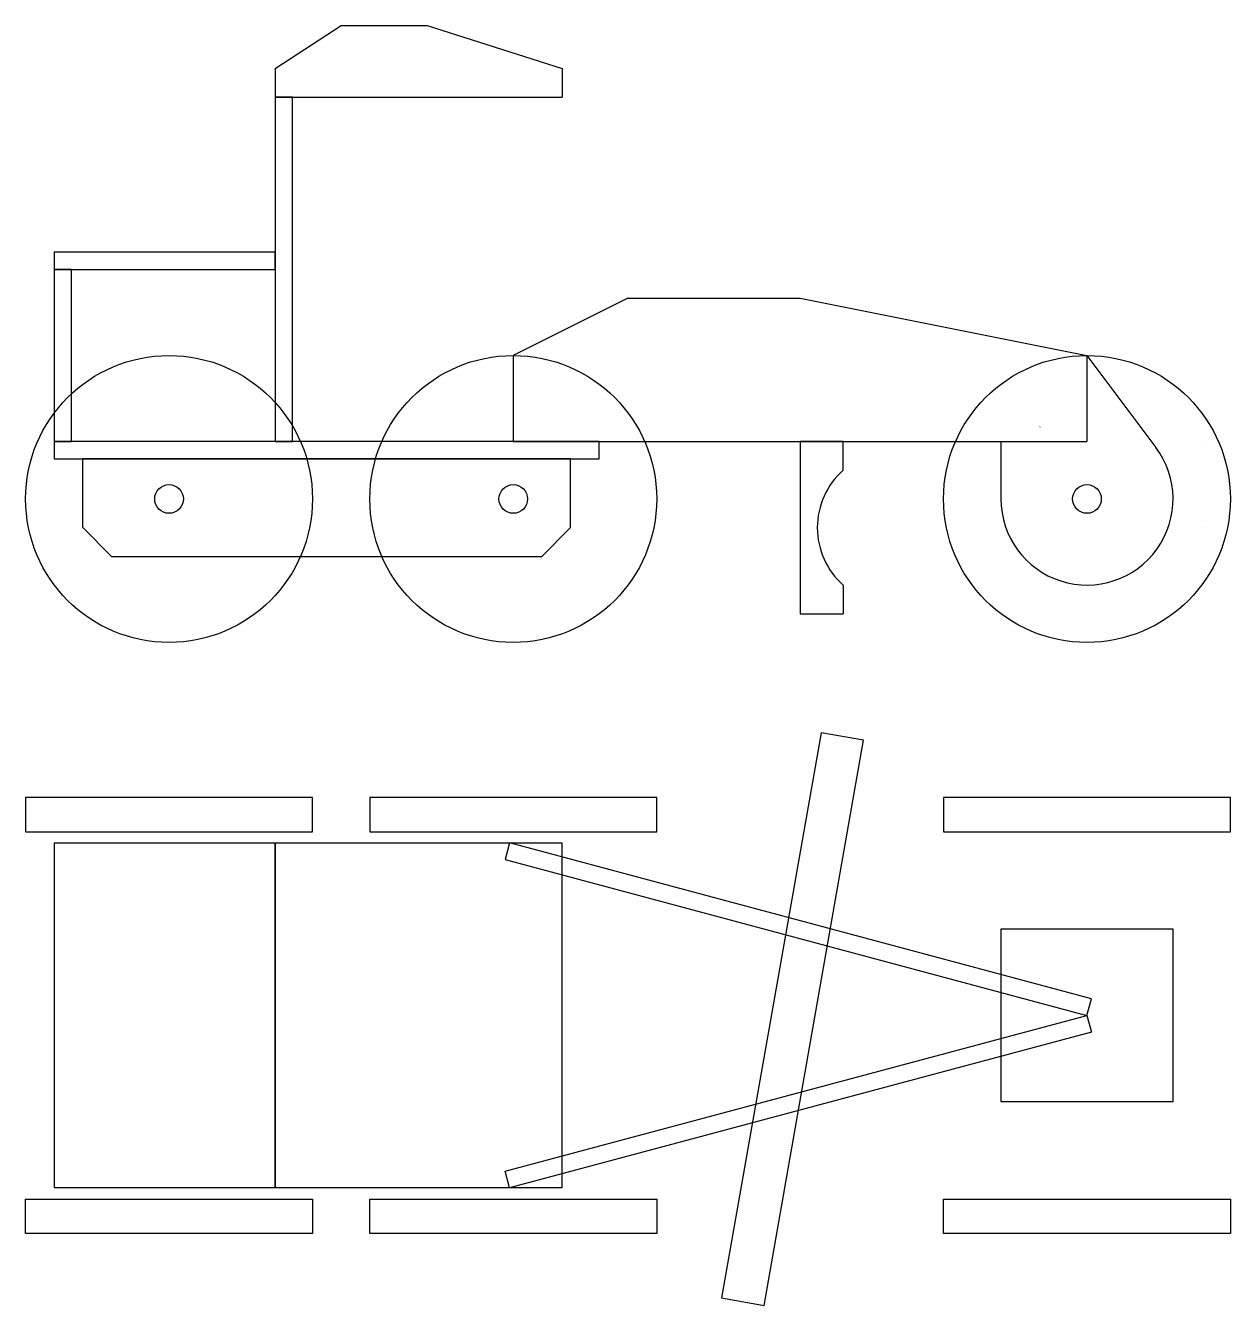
# Model space of a CAD drawing. Header units: millimetres. Extents: x -170 to 250, y -301 to 145.
import ezdxf

# ---------------------------------------------------------------- set-up
doc = ezdxf.new("R2010")
doc.units = ezdxf.units.MM
doc.layers.get('0').update_dxf_attribs({"linetype": 'CONTINUOUS', "lineweight": 25, "true_color": 0x000000})

msp = doc.modelspace()

# ---------------------------------------------------------------- linework, layer by layer
for p, q in [((-83, 130), (-60, 145)), ((-60, 145), (-60, 145)), ((-60, 145), (-30, 145)), ((-30, 145), (17, 130)), ((-30, 145), (-30, 145)), ((-83, 130), (-83, 120)), ((17, 130), (17, 130)), ((17, 130), (17, 120)), ((-77, 120), (-83, 120)), ((-83, 120), (-83, 0)), ((-83, 120), (17, 120)), ((-83, 120), (-83, 120)), ((-77, 0), (-77, 120)), ((17, 120), (17, 120)), ((-83, 66), (-160, 66)), ((-160, 66), (-160, 60)), ((-83, 60), (-83, 66)), ((-154, 60), (-160, 60)), ((-160, 60), (-160, 0)), ((-160, 60), (-83, 60)), ((-154, 0), (-154, 60)), ((40, 50), (0, 30)), ((40, 50), (100, 50)), ((100, 50), (200, 30)), ((0, 30), (0, 0)), ((200, 30), (200, 0)), ((200, 30), (224, -2)), ((30, 0), (-160, 0)), ((-160, 0), (-160, -6)), ((-160, 0), (-154, 0)), ((-83, 0), (-77, 0)), ((0, 0), (200, 0)), ((0, 0), (0, 0)), ((30, -6), (30, 0)), ((115, 0), (100, 0)), ((100, 0), (100, -60)), ((115, -10), (115, 0)), ((115, 0), (115, 0)), ((170, 0), (170, -20)), ((200, 0), (200, 0)), ((240, 0), (240, 0)), ((-160, -6), (30, -6)), ((20, -6), (-150, -6)), ((-150, -30), (-150, -6)), ((-150, -6), (-150, -6)), ((20, -30), (20, -6)), ((-150, -30), (-140, -40)), ((10, -40), (20, -30)), ((20, -30), (20, -30)), ((240, -30), (240, -30)), ((-140, -40), (-140, -40)), ((-140, -40), (10, -40)), ((10, -40), (10, -40)), ((115, -50), (115, -60)), ((100, -60), (115, -60)), ((115, -60), (115, -60)), ((107.36, -101.52), (72.64, -298.48)), ((122.14, -104.12), (107.36, -101.52)), ((87.41, -301.09), (122.14, -104.12)), ((-70, -124), (-170, -124)), ((-170, -124), (-170, -136)), ((-70, -136), (-70, -124)), ((50, -124), (-50, -124)), ((-50, -124), (-50, -136)), ((50, -136), (50, -124)), ((250, -124), (150, -124)), ((150, -124), (150, -136)), ((250, -136), (250, -124)), ((-170, -136), (-70, -136)), ((-50, -136), (50, -136)), ((150, -136), (250, -136)), ((-83, -140), (-160, -140)), ((-160, -140), (-160, -260)), ((-83, -260), (-83, -140)), ((17, -140), (-83, -140)), ((-83, -140), (-83, -260)), ((-1.29, -139.85), (-2.84, -145.65)), ((201.55, -194.2), (-1.29, -139.85)), ((17, -260), (17, -140)), ((-2.84, -145.65), (200, -200)), ((230, -170), (170, -170)), ((170, -170), (170, -230)), ((230, -230), (230, -170)), ((200, -200), (201.55, -194.2)), ((-2.84, -254.35), (200, -200)), ((200, -200), (201.55, -205.8)), ((201.55, -205.8), (-1.29, -260.15)), ((170, -230), (230, -230)), ((-1.29, -260.15), (-2.84, -254.35)), ((-160, -260), (-83, -260)), ((-83, -260), (17, -260)), ((-170, -264), (-70, -264)), ((-170, -276), (-170, -264)), ((-70, -264), (-70, -276)), ((-50, -264), (50, -264)), ((-50, -276), (-50, -264)), ((50, -264), (50, -276)), ((150, -264), (250, -264)), ((150, -276), (150, -264)), ((250, -264), (250, -276)), ((-70, -276), (-170, -276)), ((50, -276), (-50, -276)), ((250, -276), (150, -276)), ((72.64, -298.48), (87.41, -301.09))]:
    msp.add_line(p, q)
for centre, radius in [((-120, -20), 50), ((0, -20), 50), ((200, -20), 50), ((-120, -20), 5), ((0, -20), 5), ((200, -20), 5)]:
    msp.add_circle(centre, radius)
for centre, radius, start, end in [((200, -20), 30, 122.8472, 123.2556), ((200, -20), 30, 180, 36.8699), ((132.72, -30), 26.72, 131.5445, 228.4555)]:
    msp.add_arc(centre, radius, start, end)

doc.saveas('drawing.dxf')
